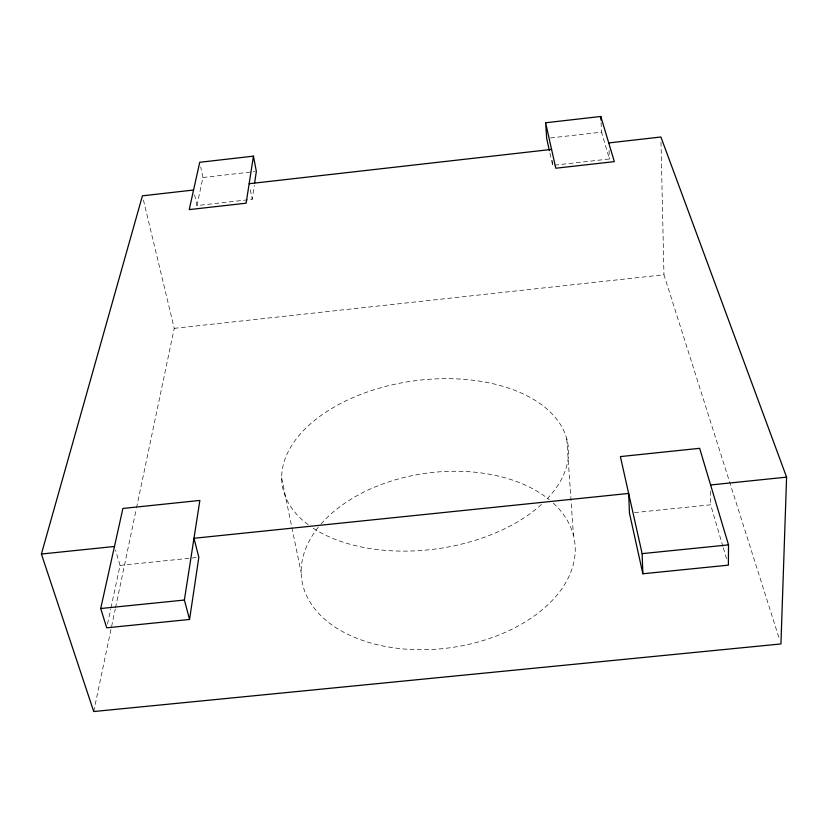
<?xml version="1.0" encoding="UTF-8"?>
<svg xmlns="http://www.w3.org/2000/svg" width="828" height="828" viewBox="0 0 828 828"><rect width="100%" height="100%" fill="white"/><g stroke="black" fill="none" stroke-linecap="round" stroke-linejoin="round"><path stroke-width="0.62" stroke-dasharray="4.14 3.1" d="M194.611 194.808L196.96 205.572L252.188 199.331L254.268 185.379M93.73 711.531L115.247 609.097M115.516 607.835L136.237 509.189M136.506 507.926L174.232 328.343L143.327 199.579M107.505 624.064L110.714 609.087M110.973 607.835L120.05 565.389L115.516 550.03M196.96 205.572L202.963 177.492L200.718 166.966M202.963 177.492L255.076 171.562M550.516 137.945L601.532 132.138L609.429 158.976L552.659 165.393L549.399 150.655M174.232 328.343L663.952 274.761L779.376 639.019M120.05 565.389L196.298 557.565M634.538 512.604L710.641 504.801L722.947 546.677M723.31 547.908L726.57 558.993M281.665 477.942L301.195 572.717M250.315 189.726L252.188 199.331M566.766 438.83L573.452 535.354M552.328 160.477L552.659 165.393M601.087 122.492L601.532 132.138M609.056 150.334L609.429 158.976M661.013 142.157L663.952 274.761M710.621 491.17L710.641 504.801M308.233 524.745A144.32 84.766 -7.8 0 1 327.588 411.05A144.32 84.766 -7.8 0 1 516.858 391.158A144.32 84.766 -7.8 0 1 546.283 499.729M541.481 504.387A144.32 84.766 -7.8 0 1 312.342 527.643M553.321 503.196A137.779 88.078 -7.8 0 1 529.402 619.261A137.779 88.078 -7.8 0 1 351.227 635.914A137.779 88.078 -7.8 0 1 320.177 524.983M320.985 524.062A137.779 88.078 -7.8 0 1 549.409 499.801"/><path stroke-width="1.24" d="M642.859 573.773L642.135 553.632L620.389 456.58L699.639 448.321L728.516 544.876L728.381 565.151L642.859 573.773L629.466 513.132L628.649 493.436L193.98 538.283L198.834 557.306L189.571 619.458L106.708 627.81L100.705 608.518L122.906 508.454L199.869 500.433L184.375 600.041L189.571 619.458M608.735 142.923L660.899 137.003L786.6 477.135L780.939 643.946L93.73 711.531L41.4 554.025L142.426 195.822L193.566 190.026M254.641 182.833L256.349 171.417L253.44 156.15L199.724 162.288L189.219 209.608L246.123 203.191L253.44 156.15M545.611 122.772L600.807 116.469L614.335 161.626L555.795 168.229L545.611 122.772L546.687 138.379L549.399 150.655M249.145 183.712L551.583 149.413M41.4 554.025L114.471 546.48M710.6 484.98L786.6 477.135M100.705 608.518L184.375 600.041M642.135 553.632L728.516 544.876M600.807 116.469L600.973 120.081"/></g></svg>
